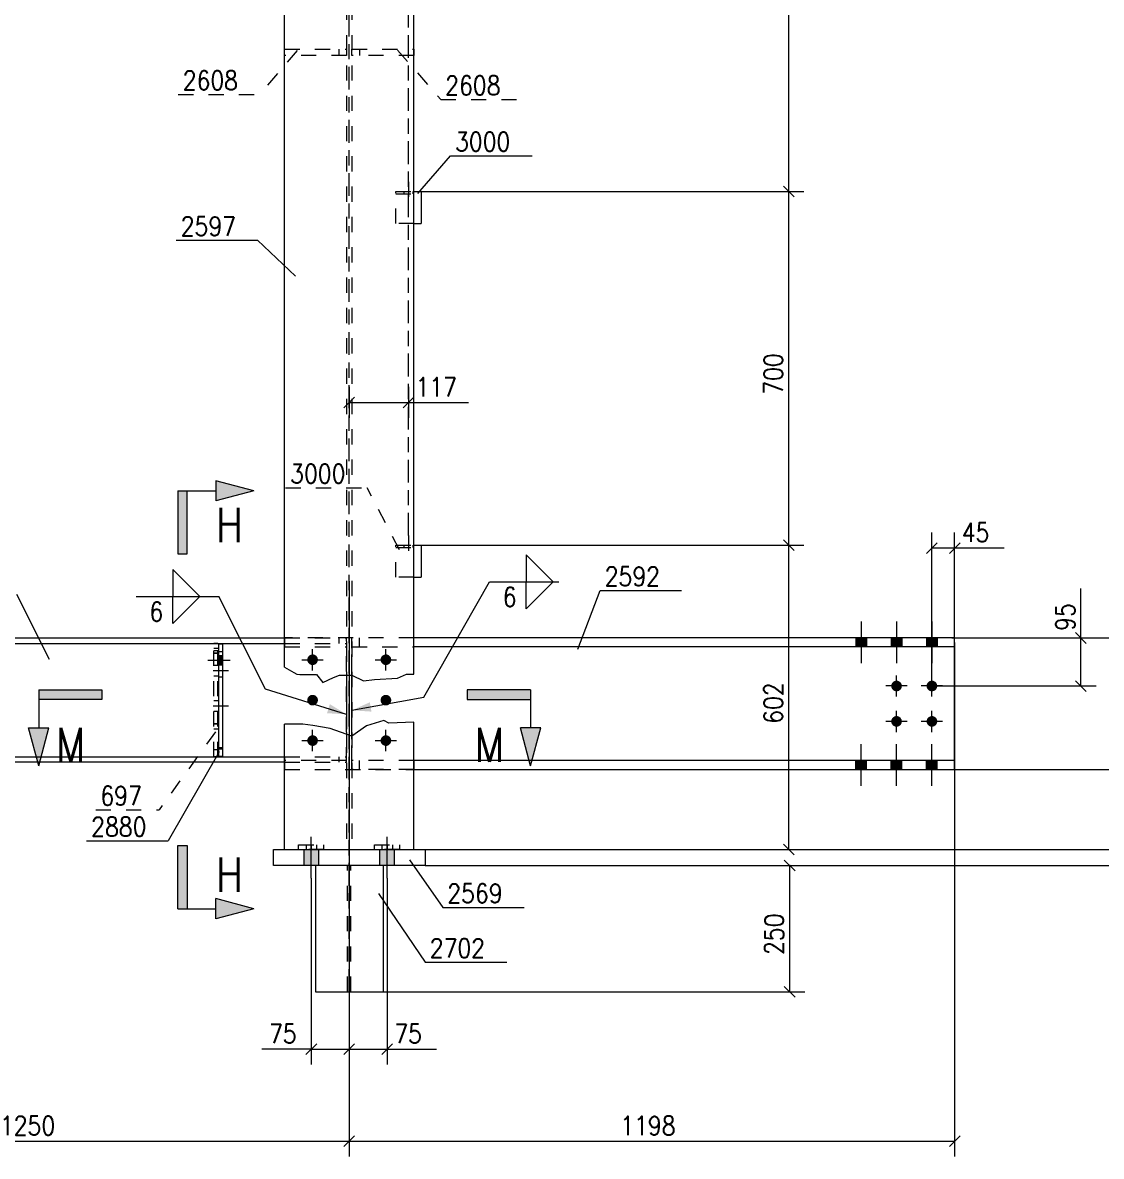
# Model space of a CAD drawing. Header units: millimetres. Extents: x 5 to 846, y 5 to 599.
# Drawn here: x 585.1 to 727.4, y 142.4 to 291.9 of the extents above; entities that cross this region are included whole.
import ezdxf

# ---------------------------------------------------------------- set-up
doc = ezdxf.new("R2010")
doc.units = ezdxf.units.MM
for name, pattern in [('XKITLINE00', [0]), ('XKITLINE02', [4, 2, -2]), ('XKITLINE06', [7, 3, -1, 2, -1])]:
    doc.linetypes.add(name, pattern=pattern)
for name, color, linetype, lineweight in [('Corte', 7, 'Continuous', 0), ('Cota', 4, 'Continuous', 0), ('Marca da peça', 2, 'Continuous', 0), ('Objeto gráfico', 3, 'Continuous', 0), ('Parafuso', 3, 'Continuous', 0), ('Peça', 2, 'Continuous', 0), ('Solda', 1, 'Continuous', 0)]:
    doc.layers.add(name, color=color, linetype=linetype, lineweight=lineweight)
doc.styles.add('ROMANS', font='ROMANS__.TTF')
doc.styles.add('SIMPLEX', font='SIMPLEX_.TTF')

msp = doc.modelspace()

# ---------------------------------------------------------------- hatches: boundary and pattern name
at = {"layer": 'Corte'}
for points in [[(615.6, 230.15), (610.6, 228.81), (610.6, 231.49)], [(606.85, 221.82), (605.6, 221.82), (605.6, 230.15)], [(606.85, 230.15), (606.85, 221.82), (605.6, 230.15)], [(587.25, 202.64), (587.25, 203.89), (595.58, 203.89)], [(595.58, 202.64), (587.25, 202.64), (595.58, 203.89)], [(643.77, 202.64), (643.77, 203.89), (652.11, 203.89)], [(652.11, 202.64), (643.77, 202.64), (652.11, 203.89)], [(587.25, 193.89), (585.91, 198.89), (588.59, 198.89)], [(652.11, 193.89), (650.77, 198.89), (653.45, 198.89)], [(606.85, 175.02), (605.6, 175.02), (605.6, 183.36)], [(606.85, 183.36), (606.85, 175.02), (605.6, 183.36)], [(615.6, 175.02), (610.6, 173.68), (610.6, 176.36)]]:
    msp.add_hatch(color=6, dxfattribs=at).paths.add_polyline_path(points, flags=17)
at = {"layer": 'Parafuso'}
for points in [[(696.4, 210.74), (696.4, 209.59), (695, 209.59), (695, 210.74)], [(696.4, 210.74), (696.4, 209.59), (695, 209.59), (695, 210.74)], [(701.07, 210.74), (701.07, 209.59), (699.67, 209.59), (699.67, 210.74)], [(701.07, 210.74), (701.07, 209.59), (699.67, 209.59), (699.67, 210.74)], [(705.73, 210.74), (705.73, 209.59), (704.33, 209.59), (704.33, 210.74)], [(705.73, 210.74), (705.73, 209.59), (704.33, 209.59), (704.33, 210.74)], [(611.53, 207.21), (611, 207.21), (611, 208.41), (611.53, 208.41)], [(622.67, 207.91), (622.67, 207.94), (622.68, 207.98), (622.68, 208.01), (622.69, 208.04), (622.7, 208.08), (622.71, 208.11), (622.72, 208.14), (622.73, 208.17), (622.75, 208.2), (622.77, 208.23), (622.79, 208.26), (622.81, 208.29), (622.83, 208.32), (622.85, 208.34), (622.87, 208.37), (622.9, 208.39), (622.92, 208.41), (622.95, 208.44), (622.98, 208.46), (623.01, 208.47), (623.04, 208.49), (623.07, 208.51), (623.1, 208.52), (623.13, 208.53), (623.16, 208.54), (623.2, 208.55), (623.23, 208.56), (623.26, 208.57), (623.3, 208.57), (623.33, 208.57), (623.37, 208.57), (623.4, 208.57), (623.44, 208.57), (623.47, 208.57), (623.5, 208.56), (623.54, 208.55), (623.57, 208.54), (623.6, 208.53), (623.64, 208.52), (623.67, 208.51), (623.7, 208.49), (623.73, 208.47), (623.76, 208.46), (623.78, 208.44), (623.81, 208.41), (623.84, 208.39), (623.86, 208.37), (623.89, 208.34), (623.91, 208.32), (623.93, 208.29), (623.95, 208.26), (623.97, 208.23), (623.98, 208.2), (624, 208.17), (624.01, 208.14), (624.03, 208.11), (624.04, 208.08), (624.05, 208.04), (624.05, 208.01), (624.06, 207.98), (624.06, 207.94), (624.07, 207.91), (624.07, 207.87), (624.07, 207.84), (624.06, 207.81), (624.06, 207.77), (624.05, 207.74), (624.05, 207.7), (624.04, 207.67), (624.03, 207.64), (624.01, 207.61), (624, 207.57), (623.98, 207.54), (623.97, 207.51), (623.95, 207.48), (623.93, 207.46), (623.91, 207.43), (623.89, 207.4), (623.86, 207.38), (623.84, 207.36), (623.81, 207.33), (623.78, 207.31), (623.76, 207.29), (623.73, 207.27), (623.7, 207.26), (623.67, 207.24), (623.64, 207.23), (623.6, 207.21), (623.57, 207.2), (623.54, 207.19), (623.5, 207.19), (623.47, 207.18), (623.44, 207.18), (623.4, 207.17), (623.37, 207.17), (623.33, 207.17), (623.3, 207.18), (623.26, 207.18), (623.23, 207.19), (623.2, 207.19), (623.16, 207.2), (623.13, 207.21), (623.1, 207.23), (623.07, 207.24), (623.04, 207.26), (623.01, 207.27), (622.98, 207.29), (622.95, 207.31), (622.92, 207.33), (622.9, 207.36), (622.87, 207.38), (622.85, 207.4), (622.83, 207.43), (622.81, 207.46), (622.79, 207.48), (622.77, 207.51), (622.75, 207.54), (622.73, 207.57), (622.72, 207.61), (622.71, 207.64), (622.7, 207.67), (622.69, 207.7), (622.68, 207.74), (622.68, 207.77), (622.67, 207.81), (622.67, 207.84), (622.67, 207.87)], [(632.34, 207.91), (632.34, 207.94), (632.34, 207.98), (632.35, 208.01), (632.36, 208.04), (632.36, 208.08), (632.38, 208.11), (632.39, 208.14), (632.4, 208.17), (632.42, 208.2), (632.43, 208.23), (632.45, 208.26), (632.47, 208.29), (632.49, 208.32), (632.52, 208.34), (632.54, 208.37), (632.56, 208.39), (632.59, 208.41), (632.62, 208.44), (632.65, 208.46), (632.67, 208.47), (632.7, 208.49), (632.74, 208.51), (632.77, 208.52), (632.8, 208.53), (632.83, 208.54), (632.86, 208.55), (632.9, 208.56), (632.93, 208.57), (632.97, 208.57), (633, 208.57), (633.03, 208.57), (633.07, 208.57), (633.1, 208.57), (633.14, 208.57), (633.17, 208.56), (633.2, 208.55), (633.24, 208.54), (633.27, 208.53), (633.3, 208.52), (633.33, 208.51), (633.36, 208.49), (633.39, 208.47), (633.42, 208.46), (633.45, 208.44), (633.48, 208.41), (633.5, 208.39), (633.53, 208.37), (633.55, 208.34), (633.58, 208.32), (633.6, 208.29), (633.62, 208.26), (633.63, 208.23), (633.65, 208.2), (633.67, 208.17), (633.68, 208.14), (633.69, 208.11), (633.7, 208.08), (633.71, 208.04), (633.72, 208.01), (633.73, 207.98), (633.73, 207.94), (633.73, 207.91), (633.73, 207.87), (633.73, 207.84), (633.73, 207.81), (633.73, 207.77), (633.72, 207.74), (633.71, 207.7), (633.7, 207.67), (633.69, 207.64), (633.68, 207.61), (633.67, 207.57), (633.65, 207.54), (633.63, 207.51), (633.62, 207.48), (633.6, 207.46), (633.58, 207.43), (633.55, 207.4), (633.53, 207.38), (633.5, 207.36), (633.48, 207.33), (633.45, 207.31), (633.42, 207.29), (633.39, 207.27), (633.36, 207.26), (633.33, 207.24), (633.3, 207.23), (633.27, 207.21), (633.24, 207.2), (633.2, 207.19), (633.17, 207.19), (633.14, 207.18), (633.1, 207.18), (633.07, 207.17), (633.03, 207.17), (633, 207.17), (632.97, 207.18), (632.93, 207.18), (632.9, 207.19), (632.86, 207.19), (632.83, 207.2), (632.8, 207.21), (632.77, 207.23), (632.74, 207.24), (632.7, 207.26), (632.67, 207.27), (632.65, 207.29), (632.62, 207.31), (632.59, 207.33), (632.56, 207.36), (632.54, 207.38), (632.52, 207.4), (632.49, 207.43), (632.47, 207.46), (632.45, 207.48), (632.43, 207.51), (632.42, 207.54), (632.4, 207.57), (632.39, 207.61), (632.38, 207.64), (632.36, 207.67), (632.36, 207.7), (632.35, 207.74), (632.34, 207.77), (632.34, 207.81), (632.34, 207.84), (632.33, 207.87)], [(700.33, 203.71), (700.3, 203.71), (700.26, 203.71), (700.23, 203.72), (700.2, 203.73), (700.16, 203.74), (700.13, 203.75), (700.1, 203.76), (700.07, 203.77), (700.04, 203.79), (700.01, 203.81), (699.98, 203.83), (699.95, 203.84), (699.92, 203.87), (699.9, 203.89), (699.87, 203.91), (699.85, 203.94), (699.83, 203.96), (699.81, 203.99), (699.79, 204.02), (699.77, 204.05), (699.75, 204.08), (699.73, 204.11), (699.72, 204.14), (699.71, 204.17), (699.7, 204.2), (699.69, 204.24), (699.68, 204.27), (699.68, 204.3), (699.67, 204.34), (699.67, 204.37), (699.67, 204.41), (699.67, 204.44), (699.67, 204.48), (699.68, 204.51), (699.68, 204.54), (699.69, 204.58), (699.7, 204.61), (699.71, 204.64), (699.72, 204.68), (699.73, 204.71), (699.75, 204.74), (699.77, 204.77), (699.79, 204.8), (699.81, 204.82), (699.83, 204.85), (699.85, 204.88), (699.87, 204.9), (699.9, 204.93), (699.92, 204.95), (699.95, 204.97), (699.98, 204.99), (700.01, 205.01), (700.04, 205.02), (700.07, 205.04), (700.1, 205.05), (700.13, 205.07), (700.16, 205.08), (700.2, 205.09), (700.23, 205.09), (700.26, 205.1), (700.3, 205.1), (700.33, 205.11), (700.37, 205.11), (700.4, 205.11), (700.44, 205.1), (700.47, 205.1), (700.5, 205.09), (700.54, 205.09), (700.57, 205.08), (700.6, 205.07), (700.64, 205.05), (700.67, 205.04), (700.7, 205.02), (700.73, 205.01), (700.76, 204.99), (700.78, 204.97), (700.81, 204.95), (700.84, 204.93), (700.86, 204.9), (700.89, 204.88), (700.91, 204.85), (700.93, 204.82), (700.95, 204.8), (700.97, 204.77), (700.98, 204.74), (701, 204.71), (701.01, 204.68), (701.03, 204.64), (701.04, 204.61), (701.05, 204.58), (701.05, 204.54), (701.06, 204.51), (701.06, 204.48), (701.07, 204.44), (701.07, 204.41), (701.07, 204.37), (701.06, 204.34), (701.06, 204.3), (701.05, 204.27), (701.05, 204.24), (701.04, 204.2), (701.03, 204.17), (701.01, 204.14), (701, 204.11), (700.98, 204.08), (700.97, 204.05), (700.95, 204.02), (700.93, 203.99), (700.91, 203.96), (700.89, 203.94), (700.86, 203.91), (700.84, 203.89), (700.81, 203.87), (700.78, 203.84), (700.76, 203.83), (700.73, 203.81), (700.7, 203.79), (700.67, 203.77), (700.64, 203.76), (700.6, 203.75), (700.57, 203.74), (700.54, 203.73), (700.5, 203.72), (700.47, 203.71), (700.44, 203.71), (700.4, 203.71), (700.37, 203.71)], [(705, 203.71), (704.97, 203.71), (704.93, 203.71), (704.9, 203.72), (704.86, 203.73), (704.83, 203.74), (704.8, 203.75), (704.77, 203.76), (704.74, 203.77), (704.7, 203.79), (704.67, 203.81), (704.65, 203.83), (704.62, 203.84), (704.59, 203.87), (704.56, 203.89), (704.54, 203.91), (704.52, 203.94), (704.49, 203.96), (704.47, 203.99), (704.45, 204.02), (704.43, 204.05), (704.42, 204.08), (704.4, 204.11), (704.39, 204.14), (704.38, 204.17), (704.36, 204.2), (704.36, 204.24), (704.35, 204.27), (704.34, 204.3), (704.34, 204.34), (704.34, 204.37), (704.33, 204.41), (704.34, 204.44), (704.34, 204.48), (704.34, 204.51), (704.35, 204.54), (704.36, 204.58), (704.36, 204.61), (704.38, 204.64), (704.39, 204.68), (704.4, 204.71), (704.42, 204.74), (704.43, 204.77), (704.45, 204.8), (704.47, 204.82), (704.49, 204.85), (704.52, 204.88), (704.54, 204.9), (704.56, 204.93), (704.59, 204.95), (704.62, 204.97), (704.65, 204.99), (704.67, 205.01), (704.7, 205.02), (704.74, 205.04), (704.77, 205.05), (704.8, 205.07), (704.83, 205.08), (704.86, 205.09), (704.9, 205.09), (704.93, 205.1), (704.97, 205.1), (705, 205.11), (705.03, 205.11), (705.07, 205.11), (705.1, 205.1), (705.14, 205.1), (705.17, 205.09), (705.2, 205.09), (705.24, 205.08), (705.27, 205.07), (705.3, 205.05), (705.33, 205.04), (705.36, 205.02), (705.39, 205.01), (705.42, 204.99), (705.45, 204.97), (705.48, 204.95), (705.5, 204.93), (705.53, 204.9), (705.55, 204.88), (705.58, 204.85), (705.6, 204.82), (705.62, 204.8), (705.63, 204.77), (705.65, 204.74), (705.67, 204.71), (705.68, 204.68), (705.69, 204.64), (705.7, 204.61), (705.71, 204.58), (705.72, 204.54), (705.73, 204.51), (705.73, 204.48), (705.73, 204.44), (705.73, 204.41), (705.73, 204.37), (705.73, 204.34), (705.73, 204.3), (705.72, 204.27), (705.71, 204.24), (705.7, 204.2), (705.69, 204.17), (705.68, 204.14), (705.67, 204.11), (705.65, 204.08), (705.63, 204.05), (705.62, 204.02), (705.6, 203.99), (705.58, 203.96), (705.55, 203.94), (705.53, 203.91), (705.5, 203.89), (705.48, 203.87), (705.45, 203.84), (705.42, 203.83), (705.39, 203.81), (705.36, 203.79), (705.33, 203.77), (705.3, 203.76), (705.27, 203.75), (705.24, 203.74), (705.2, 203.73), (705.17, 203.72), (705.14, 203.71), (705.1, 203.71), (705.07, 203.71), (705.03, 203.71)], [(622.67, 202.57), (622.67, 202.61), (622.68, 202.64), (622.68, 202.68), (622.69, 202.71), (622.7, 202.74), (622.71, 202.78), (622.72, 202.81), (622.73, 202.84), (622.75, 202.87), (622.77, 202.9), (622.79, 202.93), (622.81, 202.96), (622.83, 202.98), (622.85, 203.01), (622.87, 203.04), (622.9, 203.06), (622.92, 203.08), (622.95, 203.1), (622.98, 203.12), (623.01, 203.14), (623.04, 203.16), (623.07, 203.17), (623.1, 203.19), (623.13, 203.2), (623.16, 203.21), (623.2, 203.22), (623.23, 203.23), (623.26, 203.23), (623.3, 203.24), (623.33, 203.24), (623.37, 203.24), (623.4, 203.24), (623.44, 203.24), (623.47, 203.23), (623.5, 203.23), (623.54, 203.22), (623.57, 203.21), (623.6, 203.2), (623.64, 203.19), (623.67, 203.17), (623.7, 203.16), (623.73, 203.14), (623.76, 203.12), (623.78, 203.1), (623.81, 203.08), (623.84, 203.06), (623.86, 203.04), (623.89, 203.01), (623.91, 202.98), (623.93, 202.96), (623.95, 202.93), (623.97, 202.9), (623.98, 202.87), (624, 202.84), (624.01, 202.81), (624.03, 202.78), (624.04, 202.74), (624.05, 202.71), (624.05, 202.68), (624.06, 202.64), (624.06, 202.61), (624.07, 202.57), (624.07, 202.54), (624.07, 202.51), (624.06, 202.47), (624.06, 202.44), (624.05, 202.4), (624.05, 202.37), (624.04, 202.34), (624.03, 202.3), (624.01, 202.27), (624, 202.24), (623.98, 202.21), (623.97, 202.18), (623.95, 202.15), (623.93, 202.12), (623.91, 202.1), (623.89, 202.07), (623.86, 202.05), (623.84, 202.02), (623.81, 202), (623.78, 201.98), (623.76, 201.96), (623.73, 201.94), (623.7, 201.92), (623.67, 201.91), (623.64, 201.89), (623.6, 201.88), (623.57, 201.87), (623.54, 201.86), (623.5, 201.85), (623.47, 201.85), (623.44, 201.84), (623.4, 201.84), (623.37, 201.84), (623.33, 201.84), (623.3, 201.84), (623.26, 201.85), (623.23, 201.85), (623.2, 201.86), (623.16, 201.87), (623.13, 201.88), (623.1, 201.89), (623.07, 201.91), (623.04, 201.92), (623.01, 201.94), (622.98, 201.96), (622.95, 201.98), (622.92, 202), (622.9, 202.02), (622.87, 202.05), (622.85, 202.07), (622.83, 202.1), (622.81, 202.12), (622.79, 202.15), (622.77, 202.18), (622.75, 202.21), (622.73, 202.24), (622.72, 202.27), (622.71, 202.3), (622.7, 202.34), (622.69, 202.37), (622.68, 202.4), (622.68, 202.44), (622.67, 202.47), (622.67, 202.51), (622.67, 202.54)], [(632.34, 202.57), (632.34, 202.61), (632.34, 202.64), (632.35, 202.68), (632.36, 202.71), (632.36, 202.74), (632.38, 202.78), (632.39, 202.81), (632.4, 202.84), (632.42, 202.87), (632.43, 202.9), (632.45, 202.93), (632.47, 202.96), (632.49, 202.98), (632.52, 203.01), (632.54, 203.04), (632.56, 203.06), (632.59, 203.08), (632.62, 203.1), (632.65, 203.12), (632.67, 203.14), (632.7, 203.16), (632.74, 203.17), (632.77, 203.19), (632.8, 203.2), (632.83, 203.21), (632.86, 203.22), (632.9, 203.23), (632.93, 203.23), (632.97, 203.24), (633, 203.24), (633.03, 203.24), (633.07, 203.24), (633.1, 203.24), (633.14, 203.23), (633.17, 203.23), (633.2, 203.22), (633.24, 203.21), (633.27, 203.2), (633.3, 203.19), (633.33, 203.17), (633.36, 203.16), (633.39, 203.14), (633.42, 203.12), (633.45, 203.1), (633.48, 203.08), (633.5, 203.06), (633.53, 203.04), (633.55, 203.01), (633.58, 202.98), (633.6, 202.96), (633.62, 202.93), (633.63, 202.9), (633.65, 202.87), (633.67, 202.84), (633.68, 202.81), (633.69, 202.78), (633.7, 202.74), (633.71, 202.71), (633.72, 202.68), (633.73, 202.64), (633.73, 202.61), (633.73, 202.57), (633.73, 202.54), (633.73, 202.51), (633.73, 202.47), (633.73, 202.44), (633.72, 202.4), (633.71, 202.37), (633.7, 202.34), (633.69, 202.3), (633.68, 202.27), (633.67, 202.24), (633.65, 202.21), (633.63, 202.18), (633.62, 202.15), (633.6, 202.12), (633.58, 202.1), (633.55, 202.07), (633.53, 202.05), (633.5, 202.02), (633.48, 202), (633.45, 201.98), (633.42, 201.96), (633.39, 201.94), (633.36, 201.92), (633.33, 201.91), (633.3, 201.89), (633.27, 201.88), (633.24, 201.87), (633.2, 201.86), (633.17, 201.85), (633.14, 201.85), (633.1, 201.84), (633.07, 201.84), (633.03, 201.84), (633, 201.84), (632.97, 201.84), (632.93, 201.85), (632.9, 201.85), (632.86, 201.86), (632.83, 201.87), (632.8, 201.88), (632.77, 201.89), (632.74, 201.91), (632.7, 201.92), (632.67, 201.94), (632.65, 201.96), (632.62, 201.98), (632.59, 202), (632.56, 202.02), (632.54, 202.05), (632.52, 202.07), (632.49, 202.1), (632.47, 202.12), (632.45, 202.15), (632.43, 202.18), (632.42, 202.21), (632.4, 202.24), (632.39, 202.27), (632.38, 202.3), (632.36, 202.34), (632.36, 202.37), (632.35, 202.4), (632.34, 202.44), (632.34, 202.47), (632.34, 202.51), (632.33, 202.54)], [(700.33, 199.04), (700.3, 199.04), (700.26, 199.05), (700.23, 199.05), (700.2, 199.06), (700.16, 199.07), (700.13, 199.08), (700.1, 199.09), (700.07, 199.11), (700.04, 199.12), (700.01, 199.14), (699.98, 199.16), (699.95, 199.18), (699.92, 199.2), (699.9, 199.22), (699.87, 199.25), (699.85, 199.27), (699.83, 199.3), (699.81, 199.32), (699.79, 199.35), (699.77, 199.38), (699.75, 199.41), (699.73, 199.44), (699.72, 199.47), (699.71, 199.5), (699.7, 199.54), (699.69, 199.57), (699.68, 199.6), (699.68, 199.64), (699.67, 199.67), (699.67, 199.71), (699.67, 199.74), (699.67, 199.77), (699.67, 199.81), (699.68, 199.84), (699.68, 199.88), (699.69, 199.91), (699.7, 199.94), (699.71, 199.98), (699.72, 200.01), (699.73, 200.04), (699.75, 200.07), (699.77, 200.1), (699.79, 200.13), (699.81, 200.16), (699.83, 200.18), (699.85, 200.21), (699.87, 200.24), (699.9, 200.26), (699.92, 200.28), (699.95, 200.3), (699.98, 200.32), (700.01, 200.34), (700.04, 200.36), (700.07, 200.37), (700.1, 200.39), (700.13, 200.4), (700.16, 200.41), (700.2, 200.42), (700.23, 200.43), (700.26, 200.43), (700.3, 200.44), (700.33, 200.44), (700.37, 200.44), (700.4, 200.44), (700.44, 200.44), (700.47, 200.43), (700.5, 200.43), (700.54, 200.42), (700.57, 200.41), (700.6, 200.4), (700.64, 200.39), (700.67, 200.37), (700.7, 200.36), (700.73, 200.34), (700.76, 200.32), (700.78, 200.3), (700.81, 200.28), (700.84, 200.26), (700.86, 200.24), (700.89, 200.21), (700.91, 200.18), (700.93, 200.16), (700.95, 200.13), (700.97, 200.1), (700.98, 200.07), (701, 200.04), (701.01, 200.01), (701.03, 199.98), (701.04, 199.94), (701.05, 199.91), (701.05, 199.88), (701.06, 199.84), (701.06, 199.81), (701.07, 199.77), (701.07, 199.74), (701.07, 199.71), (701.06, 199.67), (701.06, 199.64), (701.05, 199.6), (701.05, 199.57), (701.04, 199.54), (701.03, 199.5), (701.01, 199.47), (701, 199.44), (700.98, 199.41), (700.97, 199.38), (700.95, 199.35), (700.93, 199.32), (700.91, 199.3), (700.89, 199.27), (700.86, 199.25), (700.84, 199.22), (700.81, 199.2), (700.78, 199.18), (700.76, 199.16), (700.73, 199.14), (700.7, 199.12), (700.67, 199.11), (700.64, 199.09), (700.6, 199.08), (700.57, 199.07), (700.54, 199.06), (700.5, 199.05), (700.47, 199.05), (700.44, 199.04), (700.4, 199.04), (700.37, 199.04)], [(705, 199.04), (704.97, 199.04), (704.93, 199.05), (704.9, 199.05), (704.86, 199.06), (704.83, 199.07), (704.8, 199.08), (704.77, 199.09), (704.74, 199.11), (704.7, 199.12), (704.67, 199.14), (704.65, 199.16), (704.62, 199.18), (704.59, 199.2), (704.56, 199.22), (704.54, 199.25), (704.52, 199.27), (704.49, 199.3), (704.47, 199.32), (704.45, 199.35), (704.43, 199.38), (704.42, 199.41), (704.4, 199.44), (704.39, 199.47), (704.38, 199.5), (704.36, 199.54), (704.36, 199.57), (704.35, 199.6), (704.34, 199.64), (704.34, 199.67), (704.34, 199.71), (704.33, 199.74), (704.34, 199.77), (704.34, 199.81), (704.34, 199.84), (704.35, 199.88), (704.36, 199.91), (704.36, 199.94), (704.38, 199.98), (704.39, 200.01), (704.4, 200.04), (704.42, 200.07), (704.43, 200.1), (704.45, 200.13), (704.47, 200.16), (704.49, 200.18), (704.52, 200.21), (704.54, 200.24), (704.56, 200.26), (704.59, 200.28), (704.62, 200.3), (704.65, 200.32), (704.67, 200.34), (704.7, 200.36), (704.74, 200.37), (704.77, 200.39), (704.8, 200.4), (704.83, 200.41), (704.86, 200.42), (704.9, 200.43), (704.93, 200.43), (704.97, 200.44), (705, 200.44), (705.03, 200.44), (705.07, 200.44), (705.1, 200.44), (705.14, 200.43), (705.17, 200.43), (705.2, 200.42), (705.24, 200.41), (705.27, 200.4), (705.3, 200.39), (705.33, 200.37), (705.36, 200.36), (705.39, 200.34), (705.42, 200.32), (705.45, 200.3), (705.48, 200.28), (705.5, 200.26), (705.53, 200.24), (705.55, 200.21), (705.58, 200.18), (705.6, 200.16), (705.62, 200.13), (705.63, 200.1), (705.65, 200.07), (705.67, 200.04), (705.68, 200.01), (705.69, 199.98), (705.7, 199.94), (705.71, 199.91), (705.72, 199.88), (705.73, 199.84), (705.73, 199.81), (705.73, 199.77), (705.73, 199.74), (705.73, 199.71), (705.73, 199.67), (705.73, 199.64), (705.72, 199.6), (705.71, 199.57), (705.7, 199.54), (705.69, 199.5), (705.68, 199.47), (705.67, 199.44), (705.65, 199.41), (705.63, 199.38), (705.62, 199.35), (705.6, 199.32), (705.58, 199.3), (705.55, 199.27), (705.53, 199.25), (705.5, 199.22), (705.48, 199.2), (705.45, 199.18), (705.42, 199.16), (705.39, 199.14), (705.36, 199.12), (705.33, 199.11), (705.3, 199.09), (705.27, 199.08), (705.24, 199.07), (705.2, 199.06), (705.17, 199.05), (705.14, 199.05), (705.1, 199.04), (705.07, 199.04), (705.03, 199.04)], [(622.67, 197.24), (622.67, 197.28), (622.68, 197.31), (622.68, 197.34), (622.69, 197.38), (622.7, 197.41), (622.71, 197.44), (622.72, 197.48), (622.73, 197.51), (622.75, 197.54), (622.77, 197.57), (622.79, 197.6), (622.81, 197.62), (622.83, 197.65), (622.85, 197.68), (622.87, 197.7), (622.9, 197.73), (622.92, 197.75), (622.95, 197.77), (622.98, 197.79), (623.01, 197.81), (623.04, 197.82), (623.07, 197.84), (623.1, 197.85), (623.13, 197.87), (623.16, 197.88), (623.2, 197.89), (623.23, 197.89), (623.26, 197.9), (623.3, 197.9), (623.33, 197.91), (623.37, 197.91), (623.4, 197.91), (623.44, 197.9), (623.47, 197.9), (623.5, 197.89), (623.54, 197.89), (623.57, 197.88), (623.6, 197.87), (623.64, 197.85), (623.67, 197.84), (623.7, 197.82), (623.73, 197.81), (623.76, 197.79), (623.78, 197.77), (623.81, 197.75), (623.84, 197.73), (623.86, 197.7), (623.89, 197.68), (623.91, 197.65), (623.93, 197.62), (623.95, 197.6), (623.97, 197.57), (623.98, 197.54), (624, 197.51), (624.01, 197.48), (624.03, 197.44), (624.04, 197.41), (624.05, 197.38), (624.05, 197.34), (624.06, 197.31), (624.06, 197.28), (624.07, 197.24), (624.07, 197.21), (624.07, 197.17), (624.06, 197.14), (624.06, 197.1), (624.05, 197.07), (624.05, 197.04), (624.04, 197), (624.03, 196.97), (624.01, 196.94), (624, 196.91), (623.98, 196.88), (623.97, 196.85), (623.95, 196.82), (623.93, 196.79), (623.91, 196.76), (623.89, 196.74), (623.86, 196.71), (623.84, 196.69), (623.81, 196.67), (623.78, 196.64), (623.76, 196.63), (623.73, 196.61), (623.7, 196.59), (623.67, 196.57), (623.64, 196.56), (623.6, 196.55), (623.57, 196.54), (623.54, 196.53), (623.5, 196.52), (623.47, 196.51), (623.44, 196.51), (623.4, 196.51), (623.37, 196.51), (623.33, 196.51), (623.3, 196.51), (623.26, 196.51), (623.23, 196.52), (623.2, 196.53), (623.16, 196.54), (623.13, 196.55), (623.1, 196.56), (623.07, 196.57), (623.04, 196.59), (623.01, 196.61), (622.98, 196.63), (622.95, 196.64), (622.92, 196.67), (622.9, 196.69), (622.87, 196.71), (622.85, 196.74), (622.83, 196.76), (622.81, 196.79), (622.79, 196.82), (622.77, 196.85), (622.75, 196.88), (622.73, 196.91), (622.72, 196.94), (622.71, 196.97), (622.7, 197), (622.69, 197.04), (622.68, 197.07), (622.68, 197.1), (622.67, 197.14), (622.67, 197.17), (622.67, 197.21)], [(632.34, 197.24), (632.34, 197.28), (632.34, 197.31), (632.35, 197.34), (632.36, 197.38), (632.36, 197.41), (632.38, 197.44), (632.39, 197.48), (632.4, 197.51), (632.42, 197.54), (632.43, 197.57), (632.45, 197.6), (632.47, 197.62), (632.49, 197.65), (632.52, 197.68), (632.54, 197.7), (632.56, 197.73), (632.59, 197.75), (632.62, 197.77), (632.65, 197.79), (632.67, 197.81), (632.7, 197.82), (632.74, 197.84), (632.77, 197.85), (632.8, 197.87), (632.83, 197.88), (632.86, 197.89), (632.9, 197.89), (632.93, 197.9), (632.97, 197.9), (633, 197.91), (633.03, 197.91), (633.07, 197.91), (633.1, 197.9), (633.14, 197.9), (633.17, 197.89), (633.2, 197.89), (633.24, 197.88), (633.27, 197.87), (633.3, 197.85), (633.33, 197.84), (633.36, 197.82), (633.39, 197.81), (633.42, 197.79), (633.45, 197.77), (633.48, 197.75), (633.5, 197.73), (633.53, 197.7), (633.55, 197.68), (633.58, 197.65), (633.6, 197.62), (633.62, 197.6), (633.63, 197.57), (633.65, 197.54), (633.67, 197.51), (633.68, 197.48), (633.69, 197.44), (633.7, 197.41), (633.71, 197.38), (633.72, 197.34), (633.73, 197.31), (633.73, 197.28), (633.73, 197.24), (633.73, 197.21), (633.73, 197.17), (633.73, 197.14), (633.73, 197.1), (633.72, 197.07), (633.71, 197.04), (633.7, 197), (633.69, 196.97), (633.68, 196.94), (633.67, 196.91), (633.65, 196.88), (633.63, 196.85), (633.62, 196.82), (633.6, 196.79), (633.58, 196.76), (633.55, 196.74), (633.53, 196.71), (633.5, 196.69), (633.48, 196.67), (633.45, 196.64), (633.42, 196.63), (633.39, 196.61), (633.36, 196.59), (633.33, 196.57), (633.3, 196.56), (633.27, 196.55), (633.24, 196.54), (633.2, 196.53), (633.17, 196.52), (633.14, 196.51), (633.1, 196.51), (633.07, 196.51), (633.03, 196.51), (633, 196.51), (632.97, 196.51), (632.93, 196.51), (632.9, 196.52), (632.86, 196.53), (632.83, 196.54), (632.8, 196.55), (632.77, 196.56), (632.74, 196.57), (632.7, 196.59), (632.67, 196.61), (632.65, 196.63), (632.62, 196.64), (632.59, 196.67), (632.56, 196.69), (632.54, 196.71), (632.52, 196.74), (632.49, 196.76), (632.47, 196.79), (632.45, 196.82), (632.43, 196.85), (632.42, 196.88), (632.4, 196.91), (632.39, 196.94), (632.38, 196.97), (632.36, 197), (632.36, 197.04), (632.35, 197.07), (632.34, 197.1), (632.34, 197.14), (632.34, 197.17), (632.33, 197.21)], [(696.4, 194.56), (696.4, 193.41), (695, 193.41), (695, 194.56)], [(696.4, 194.56), (696.4, 193.41), (695, 193.41), (695, 194.56)], [(701.07, 194.56), (701.07, 193.41), (699.67, 193.41), (699.67, 194.56)], [(701.07, 194.56), (701.07, 193.41), (699.67, 193.41), (699.67, 194.56)], [(705.73, 194.56), (705.73, 193.41), (704.33, 193.41), (704.33, 194.56)], [(705.73, 194.56), (705.73, 193.41), (704.33, 193.41), (704.33, 194.56)], [(622.24, 180.74), (622.24, 182.84), (624.17, 182.84), (624.17, 180.74)], [(622.24, 180.74), (622.24, 182.84), (624.17, 182.84), (624.17, 180.74)], [(632.24, 180.74), (632.24, 182.84), (634.17, 182.84), (634.17, 180.74)], [(632.24, 180.74), (632.24, 182.84), (634.17, 182.84), (634.17, 180.74)]]:
    msp.add_hatch(color=7, dxfattribs=at).paths.add_polyline_path(points, flags=17)
at = {"layer": 'Solda'}
for points in [[(627.84, 200.67), (625.27, 200.82), (625.64, 202.01)], [(628.56, 201.2), (630.91, 202.26), (631.13, 201.03)]]:
    msp.add_hatch(color=7, dxfattribs=at).paths.add_polyline_path(points, flags=17)

# ---------------------------------------------------------------- linework, layer by layer
at = {"layer": 'Corte', "color": 6, "linetype": 'XKITLINE00', "lineweight": 0}
for p, q in [((615.6, 230.15), (610.6, 231.49)), ((610.6, 231.49), (610.6, 228.81)), ((605.6, 230.15), (610.6, 230.15)), ((605.6, 230.15), (605.6, 221.82)), ((606.85, 221.82), (606.85, 230.15)), ((615.6, 230.15), (610.6, 228.81)), ((605.6, 221.82), (606.85, 221.82)), ((587.25, 203.89), (595.58, 203.89)), ((587.25, 203.89), (587.25, 198.89)), ((595.58, 203.89), (595.58, 202.64)), ((652.11, 203.89), (643.77, 203.89)), ((643.77, 203.89), (643.77, 202.64)), ((652.11, 203.89), (652.11, 198.89)), ((595.58, 202.64), (587.25, 202.64)), ((643.77, 202.64), (652.11, 202.64)), ((585.91, 198.89), (588.59, 198.89)), ((587.25, 193.89), (585.91, 198.89)), ((587.25, 193.89), (588.59, 198.89)), ((653.45, 198.89), (650.77, 198.89)), ((652.11, 193.89), (650.77, 198.89)), ((652.11, 193.89), (653.45, 198.89)), ((605.6, 175.02), (605.6, 183.36)), ((605.6, 183.36), (606.85, 183.36)), ((606.85, 183.36), (606.85, 175.02)), ((605.6, 175.02), (610.6, 175.02)), ((615.6, 175.02), (610.6, 176.36)), ((610.6, 173.68), (610.6, 176.36)), ((615.6, 175.02), (610.6, 173.68))]:
    msp.add_line(p, q, dxfattribs=at)
at = {"layer": 'Cota', "color": 7, "linetype": 'XKITLINE00', "lineweight": 0}
for p, q in [((686.16, 269.65), (686.16, 339.65)), ((637.67, 269.65), (688.16, 269.65)), ((637.67, 269.65), (688.16, 269.65)), ((685.46, 270.35), (686.87, 268.94)), ((685.46, 270.35), (686.87, 268.94)), ((686.16, 222.98), (686.16, 269.65)), ((628.2, 243.86), (628.2, 239.8)), ((636, 243.86), (636, 239.8)), ((628.91, 242.51), (627.49, 241.09)), ((636.71, 242.51), (635.29, 241.09)), ((628.2, 241.8), (636, 241.8)), ((636, 241.8), (643.91, 241.8)), ((636, 241.8), (643.91, 241.8)), ((705.03, 204.41), (705.03, 224.66)), ((708.03, 210.16), (708.03, 224.66)), ((637.67, 222.98), (688.16, 222.98)), ((637.67, 222.98), (688.16, 222.98)), ((685.46, 223.69), (686.87, 222.27)), ((685.46, 223.69), (686.87, 222.27)), ((686.16, 182.84), (686.16, 222.98)), ((705.74, 223.31), (704.33, 221.9)), ((708.74, 223.31), (707.33, 221.9)), ((705.03, 222.61), (708.03, 222.61)), ((708.03, 222.61), (714.55, 222.61)), ((708.03, 222.61), (714.55, 222.61)), ((628.2, 218.25), (628.2, 142.37)), ((628.2, 218.25), (628.2, 142.37)), ((724.67, 210.74), (724.67, 217.26)), ((724.67, 210.74), (724.67, 217.26)), ((723.96, 211.45), (725.37, 210.03)), ((707.66, 210.74), (745.55, 210.74)), ((707.66, 210.74), (745.55, 210.74)), ((708.03, 210.74), (736.67, 210.74)), ((708.03, 210.74), (726.67, 210.74)), ((708.03, 210.16), (708.03, 142.37)), ((724.67, 204.41), (724.67, 210.74)), ((723.96, 205.11), (725.37, 203.7)), ((705.03, 204.41), (726.67, 204.41)), ((708.03, 193.41), (736.67, 193.41)), ((638.2, 182.84), (753.24, 182.84)), ((638.2, 182.84), (745.55, 182.84)), ((638.2, 182.84), (688.16, 182.84)), ((638.2, 182.84), (753.24, 182.84)), ((685.46, 183.55), (686.87, 182.13)), ((685.57, 181.45), (686.99, 180.03)), ((638.2, 180.74), (753.24, 180.74)), ((638.2, 180.74), (688.28, 180.74)), ((686.28, 164.07), (686.28, 180.74)), ((623.2, 179.07), (623.2, 154.5)), ((633.2, 179.07), (633.2, 154.5)), ((685.57, 164.78), (686.99, 163.37)), ((628.2, 164.07), (628.2, 154.5)), ((628.2, 164.07), (628.2, 154.5)), ((632.67, 164.07), (688.28, 164.07)), ((623.91, 157.21), (622.49, 155.79)), ((628.91, 157.21), (627.49, 155.79)), ((628.91, 157.21), (627.49, 155.79)), ((633.91, 157.21), (632.49, 155.79)), ((623.2, 156.5), (616.68, 156.5)), ((623.2, 156.5), (616.68, 156.5)), ((623.2, 156.5), (628.2, 156.5)), ((628.2, 156.5), (633.2, 156.5)), ((633.2, 156.5), (639.72, 156.5)), ((633.2, 156.5), (639.72, 156.5)), ((628.91, 145.08), (627.49, 143.67)), ((628.91, 145.08), (627.49, 143.67)), ((708.74, 145.08), (707.33, 143.67)), ((544.87, 144.37), (628.2, 144.37)), ((628.2, 144.37), (708.03, 144.37))]:
    msp.add_line(p, q, dxfattribs=at)
at = {"layer": 'Cota', "color": 3}
for p in [(686.16, 269.65), (686.16, 269.65), (628.2, 241.8), (636, 241.8), (686.16, 222.98), (686.16, 222.98), (705.03, 222.61), (708.03, 222.61), (724.67, 210.74), (724.67, 204.41), (686.16, 182.84), (686.28, 180.74), (686.28, 164.07), (623.2, 156.5), (628.2, 156.5), (628.2, 156.5), (633.2, 156.5), (628.2, 144.37), (628.2, 144.37), (708.03, 144.37)]:
    msp.add_point(p, dxfattribs=at)
at = {"layer": 'Marca da peça', "color": 7, "linetype": 'XKITLINE02', "lineweight": 0}
for p, q in [((621.32, 288.22), (616.39, 282.44)), ((634.57, 288.28), (640.26, 281.77)), ((605.65, 282.44), (616.39, 282.44)), ((640.26, 281.77), (651, 281.77)), ((619.81, 230.56), (630.55, 230.56)), ((634.82, 222.37), (630.55, 230.56)), ((610.55, 198.37), (603.13, 188.08)), ((594.78, 188.08), (603.13, 188.08))]:
    msp.add_line(p, q, dxfattribs=at)
at = {"layer": 'Marca da peça', "color": 7, "linetype": 'XKITLINE00', "lineweight": 0}
for p, q in [((637.24, 269.36), (641.56, 274.35)), ((641.56, 274.35), (652.3, 274.35)), ((605.38, 263.2), (616.12, 263.2)), ((621.11, 258.47), (616.12, 263.2)), ((658.35, 209.26), (661.29, 217.01)), ((661.29, 217.01), (672.03, 217.01)), ((588.68, 207.92), (584.37, 216.48)), ((611.05, 195.73), (604.31, 183.99)), ((593.57, 183.99), (604.31, 183.99)), ((636.15, 181.48), (640.53, 175.21)), ((632.06, 177.04), (638.22, 167.98)), ((640.53, 175.21), (651.27, 175.21)), ((638.22, 167.98), (648.96, 167.98))]:
    msp.add_line(p, q, dxfattribs=at)
at = {"layer": 'Objeto gráfico', "color": 7, "linetype": 'XKITLINE06', "lineweight": 0}
for p, q in [((628.2, 164.07), (628.2, 362.27)), ((636, 224.25), (636, 340.92))]:
    msp.add_line(p, q, dxfattribs=at)
at = {"layer": 'Objeto gráfico', "color": 4, "linetype": 'XKITLINE00', "lineweight": 0}
for p, q in [((619.67, 206.89), (620.9, 206.17)), ((620.9, 206.17), (621.3, 205.97)), ((621.3, 205.97), (621.7, 205.94)), ((621.7, 205.94), (623.87, 205.92)), ((623.87, 205.92), (624.72, 204.87)), ((624.72, 204.87), (626.14, 205.53)), ((626.14, 205.53), (626.91, 205.85)), ((626.91, 205.85), (628.54, 205.85)), ((627.85, 206.11), (627.85, 198.71)), ((628.54, 205.85), (630.1, 205.09)), ((628.56, 197.77), (628.56, 205.84)), ((630.1, 205.09), (631.54, 205.26)), ((631.54, 205.26), (634.57, 205.44)), ((634.57, 205.44), (635.75, 205.99)), ((635.75, 205.99), (636.71, 205.99)), ((622.08, 199.39), (619.67, 199.39)), ((623.39, 199.19), (622.08, 199.39)), ((625.67, 198.81), (623.39, 199.19)), ((630.48, 199.15), (628.56, 197.77)), ((632.75, 199.85), (630.48, 199.15)), ((633.4, 199.5), (632.75, 199.85)), ((636.73, 199.65), (633.4, 199.5)), ((628.56, 197.77), (625.67, 198.81))]:
    msp.add_line(p, q, dxfattribs=at)
at = {"layer": 'Parafuso', "color": 7, "linetype": 'XKITLINE02', "lineweight": 0}
for p, q in [((636, 270.92), (636, 268.38)), ((635.4, 269.65), (635.4, 269.33)), ((636.6, 269.65), (636.6, 269.33)), ((635.4, 222.98), (635.4, 222.66)), ((636, 224.25), (636, 221.71)), ((636.6, 222.98), (636.6, 222.66)), ((612.27, 206.41), (609.31, 206.41)), ((610.87, 207.11), (610.33, 207.11)), ((610.87, 205.71), (610.33, 205.71)), ((610.87, 202.44), (610.33, 202.44)), ((612.27, 201.74), (609.31, 201.74)), ((610.87, 201.04), (610.33, 201.04)), ((622.5, 183.47), (622.5, 182.84)), ((622.5, 183.47), (622.5, 182.84)), ((623.2, 183.47), (623.2, 182.84)), ((623.2, 183.47), (623.2, 182.84)), ((623.9, 183.47), (623.9, 182.84)), ((623.9, 183.47), (623.9, 182.84)), ((632.5, 183.47), (632.5, 182.84)), ((632.5, 183.47), (632.5, 182.84)), ((633.2, 183.47), (633.2, 182.84)), ((633.2, 183.47), (633.2, 182.84)), ((633.9, 183.47), (633.9, 182.84)), ((633.9, 183.47), (633.9, 182.84))]:
    msp.add_line(p, q, dxfattribs=at)
at = {"layer": 'Parafuso', "color": 7, "linetype": 'XKITLINE00', "lineweight": 0}
for p, q in [((695.7, 212.91), (695.7, 207.41)), ((695.7, 212.91), (695.7, 207.41)), ((700.37, 212.91), (700.37, 207.41)), ((700.37, 212.91), (700.37, 207.41)), ((705.03, 212.91), (705.03, 207.41)), ((705.03, 212.91), (705.03, 207.41)), ((695, 210.74), (695, 209.59)), ((695, 210.74), (695, 209.59)), ((696.4, 210.74), (696.4, 209.59)), ((696.4, 210.74), (696.4, 209.59)), ((699.67, 210.74), (699.67, 209.59)), ((699.67, 210.74), (699.67, 209.59)), ((701.07, 210.74), (701.07, 209.59)), ((701.07, 210.74), (701.07, 209.59)), ((704.33, 210.74), (704.33, 209.59)), ((704.33, 210.74), (704.33, 209.59)), ((705.73, 210.74), (705.73, 209.59)), ((705.73, 210.74), (705.73, 209.59)), ((611, 208.41), (611.53, 208.41)), ((621.97, 207.87), (624.77, 207.87)), ((623.37, 206.47), (623.37, 209.27)), ((631.63, 207.87), (634.43, 207.87)), ((633.03, 206.47), (633.03, 209.27)), ((609.54, 207.81), (612.5, 207.81)), ((611, 207.21), (611.53, 207.21)), ((700.37, 203.01), (700.37, 205.81)), ((705.03, 203.01), (705.03, 205.81)), ((701.77, 204.41), (698.97, 204.41)), ((706.43, 204.41), (703.63, 204.41)), ((700.37, 198.34), (700.37, 201.14)), ((705.03, 198.34), (705.03, 201.14)), ((701.77, 199.74), (698.97, 199.74)), ((706.43, 199.74), (703.63, 199.74)), ((623.37, 195.81), (623.37, 198.61)), ((633.03, 195.81), (633.03, 198.61)), ((621.97, 197.21), (624.77, 197.21)), ((631.63, 197.21), (634.43, 197.21)), ((695.7, 191.23), (695.7, 196.73)), ((695.7, 191.23), (695.7, 196.73)), ((700.37, 191.23), (700.37, 196.73)), ((700.37, 191.23), (700.37, 196.73)), ((705.03, 191.23), (705.03, 196.73)), ((705.03, 191.23), (705.03, 196.73)), ((695, 193.41), (695, 194.56)), ((695, 193.41), (695, 194.56)), ((696.4, 193.41), (696.4, 194.56)), ((696.4, 193.41), (696.4, 194.56)), ((699.67, 193.41), (699.67, 194.56)), ((699.67, 193.41), (699.67, 194.56)), ((701.07, 193.41), (701.07, 194.56)), ((701.07, 193.41), (701.07, 194.56)), ((704.33, 193.41), (704.33, 194.56)), ((704.33, 193.41), (704.33, 194.56)), ((705.73, 193.41), (705.73, 194.56)), ((705.73, 193.41), (705.73, 194.56)), ((623.2, 179.07), (623.2, 184.51)), ((623.2, 179.07), (623.2, 184.51)), ((633.2, 179.07), (633.2, 184.51)), ((633.2, 179.07), (633.2, 184.51)), ((622.24, 180.74), (622.24, 182.84)), ((622.24, 180.74), (622.24, 182.84)), ((624.17, 180.74), (624.17, 182.84)), ((624.17, 180.74), (624.17, 182.84)), ((632.24, 180.74), (632.24, 182.84)), ((632.24, 180.74), (632.24, 182.84)), ((634.17, 180.74), (634.17, 182.84)), ((634.17, 180.74), (634.17, 182.84))]:
    msp.add_line(p, q, dxfattribs=at)
at = {"layer": 'Peça', "color": 4, "linetype": 'XKITLINE00', "lineweight": 0}
for p, q in [((619.67, 206.89), (619.67, 362.27)), ((636.73, 205.98), (636.73, 348.29)), ((636.73, 269.65), (637.67, 269.65)), ((637.67, 269.65), (637.67, 265.41)), ((636.73, 265.41), (637.67, 265.41)), ((636.73, 222.98), (637.67, 222.98)), ((637.67, 222.98), (637.67, 218.75)), ((636.73, 218.75), (637.67, 218.75)), ((537.53, 210.74), (619.67, 210.74)), ((537.53, 210.03), (619.67, 210.03)), ((611, 209.96), (611, 209.96)), ((611, 196.3), (611, 209.96)), ((611, 209.96), (611.53, 209.96)), ((611.53, 209.96), (611.53, 209.96)), ((611.53, 196.3), (611.53, 209.96)), ((708.03, 210.74), (636.73, 210.74)), ((708.03, 209.59), (636.73, 209.59)), ((708.03, 193.41), (708.03, 210.74)), ((611, 205.63), (611.53, 205.63)), ((619.67, 182.84), (619.67, 199.38)), ((636.73, 182.84), (636.73, 199.65)), ((611, 195.12), (611, 196.3)), ((611, 196.3), (611.53, 196.3)), ((611.53, 195.12), (611.53, 196.3)), ((537.53, 195.05), (619.67, 195.05)), ((611, 195.12), (611.53, 195.12)), ((708.03, 194.56), (636.73, 194.56)), ((619.67, 194.34), (537.53, 194.34)), ((636.73, 193.41), (708.03, 193.41)), ((618.2, 180.74), (618.2, 182.84)), ((618.2, 182.84), (638.2, 182.84)), ((638.2, 182.84), (638.2, 180.74)), ((638.2, 180.74), (618.2, 180.74)), ((623.73, 180.74), (623.73, 164.07)), ((632.67, 180.74), (632.67, 164.07)), ((623.73, 164.07), (632.67, 164.07))]:
    msp.add_line(p, q, dxfattribs=at)
at = {"layer": 'Peça', "color": 7, "linetype": 'XKITLINE02', "lineweight": 0}
for p, q in [((627.84, 362.27), (627.84, 182.84)), ((628.56, 362.27), (628.56, 182.84)), ((619.67, 288.4), (627.84, 288.4)), ((619.67, 287.57), (619.67, 288.4)), ((627.84, 287.57), (619.67, 287.57)), ((626.84, 288.4), (626.84, 287.57)), ((627.84, 288.4), (627.84, 287.57)), ((628.56, 288.4), (636.73, 288.4)), ((628.56, 287.57), (628.56, 288.4)), ((636.73, 287.57), (628.56, 287.57)), ((629.56, 288.4), (629.56, 287.57)), ((636.73, 288.4), (636.73, 287.57)), ((634.34, 269.65), (636.73, 269.65)), ((634.34, 265.41), (634.34, 269.65)), ((634.34, 269.33), (637.67, 269.33)), ((636.73, 265.41), (634.34, 265.41)), ((634.34, 222.98), (636.73, 222.98)), ((634.34, 218.75), (634.34, 222.98)), ((634.34, 222.66), (637.67, 222.66)), ((636.73, 218.75), (634.34, 218.75)), ((610.33, 195.05), (610.33, 210.03)), ((610.87, 210.03), (610.33, 210.03)), ((610.33, 210.03), (610.87, 210.03)), ((610.33, 209.41), (610.87, 209.41)), ((610.87, 195.05), (610.87, 210.03)), ((611, 209.96), (611, 209.96)), ((611, 209.96), (611.53, 209.96)), ((611.53, 209.96), (611.53, 209.96)), ((619.67, 210.74), (619.67, 210.03)), ((619.67, 210.74), (627.85, 210.74)), ((636.73, 210.74), (619.67, 210.74)), ((619.67, 210.74), (619.67, 209.59)), ((619.67, 210.03), (627.85, 210.03)), ((619.67, 209.59), (627.84, 209.59)), ((626.85, 210.03), (626.85, 210.74)), ((627.84, 209.59), (627.84, 194.56)), ((627.85, 194.34), (627.85, 210.74)), ((628.55, 193.41), (628.55, 210.74)), ((636.73, 210.74), (628.55, 210.74)), ((628.55, 209.59), (636.73, 209.59)), ((628.56, 194.56), (628.56, 209.59)), ((628.56, 209.59), (636.73, 209.59)), ((629.55, 209.59), (629.55, 210.74)), ((636.73, 209.59), (636.73, 210.74)), ((636.73, 209.59), (636.73, 210.74)), ((610.87, 209.03), (610.33, 209.03)), ((610.87, 208.74), (610.33, 208.74)), ((610.33, 208.74), (610.87, 208.74)), ((611, 208.96), (611.53, 208.96)), ((610.87, 199.41), (610.33, 199.41)), ((610.33, 199.41), (610.87, 199.41)), ((610.33, 198.74), (610.87, 198.74)), ((610.33, 196.05), (610.87, 196.05)), ((611, 196.12), (611.53, 196.12)), ((610.87, 195.05), (610.33, 195.05)), ((611.53, 195.12), (611, 195.12)), ((619.67, 195.05), (619.67, 194.34)), ((619.67, 195.05), (627.85, 195.05)), ((627.84, 194.56), (619.67, 194.56)), ((619.67, 194.56), (619.67, 193.41)), ((626.85, 194.34), (626.85, 195.05)), ((636.73, 194.56), (628.55, 194.56)), ((636.73, 194.56), (628.56, 194.56)), ((629.55, 193.41), (629.55, 194.56)), ((636.73, 194.56), (636.73, 193.41)), ((636.73, 193.41), (636.73, 194.56)), ((619.67, 194.34), (627.85, 194.34)), ((619.67, 193.41), (636.73, 193.41)), ((636.73, 193.41), (628.55, 193.41)), ((619.67, 182.84), (636.73, 182.84)), ((621.53, 182.84), (621.53, 183.47)), ((621.53, 183.47), (621.59, 183.47)), ((621.53, 183.47), (624.87, 183.47)), ((621.53, 182.84), (621.53, 183.47)), ((621.53, 183.47), (621.59, 183.47)), ((621.53, 183.47), (624.87, 183.47)), ((624.87, 182.84), (621.53, 182.84)), ((624.87, 182.84), (621.53, 182.84)), ((623.2, 182.84), (623.2, 183.47)), ((623.2, 182.84), (623.2, 183.47)), ((624.87, 182.84), (624.87, 183.47)), ((624.87, 182.84), (624.87, 183.47)), ((631.53, 182.84), (631.53, 183.47)), ((631.53, 183.47), (631.59, 183.47)), ((631.53, 183.47), (634.87, 183.47)), ((631.53, 182.84), (631.53, 183.47)), ((631.53, 183.47), (631.59, 183.47)), ((631.53, 183.47), (634.87, 183.47)), ((634.87, 182.84), (631.53, 182.84)), ((634.87, 182.84), (631.53, 182.84)), ((633.2, 182.84), (633.2, 183.47)), ((633.2, 182.84), (633.2, 183.47)), ((634.87, 182.84), (634.87, 183.47)), ((634.87, 182.84), (634.87, 183.47)), ((632.67, 180.74), (623.73, 180.74)), ((627.99, 164.07), (627.99, 180.74)), ((628.41, 164.07), (628.41, 180.74))]:
    msp.add_line(p, q, dxfattribs=at)
at = {"layer": 'Solda', "color": 3, "linetype": 'XKITLINE00', "lineweight": 0}
for p, q in [((655.11, 218.16), (651.54, 221.73)), ((651.54, 221.73), (651.54, 218.16)), ((608.52, 216.22), (604.95, 219.79)), ((604.95, 219.79), (604.95, 216.22)), ((651.54, 218.16), (655.11, 218.16)), ((651.54, 218.16), (655.11, 218.16)), ((655.11, 218.16), (651.54, 214.59)), ((651.54, 214.59), (651.54, 218.16)), ((604.95, 216.22), (608.52, 216.22)), ((604.95, 216.22), (608.52, 216.22)), ((608.52, 216.22), (604.95, 212.65)), ((604.95, 212.65), (604.95, 216.22))]:
    msp.add_line(p, q, dxfattribs=at)
at = {"layer": 'Solda', "color": 7, "linetype": 'XKITLINE00', "lineweight": 0}
for p, q in [((638.03, 202.92), (646.69, 218.16)), ((646.69, 218.16), (655.82, 218.16)), ((600.1, 216.22), (610.99, 216.22)), ((617.17, 203.99), (610.99, 216.22)), ((627.84, 200.67), (617.17, 203.99)), ((628.56, 201.2), (638.03, 202.92))]:
    msp.add_line(p, q, dxfattribs=at)

# ---------------------------------------------------------------- texts
at = {"layer": 'Corte', "color": 4, "style": 'ROMANS', "width": 0.85}
for s, p in [('H', (610.6, 223.4)), ('M', (589.5, 194.39)), ('M', (644.72, 194.39)), ('H', (610.6, 177.27))]:
    msp.add_text(s, height=4.5, dxfattribs=at).set_placement(p)
at = {"layer": 'Cota', "color": 3, "style": 'SIMPLEX', "width": 0.85}
for s, p in [('700', (685.36, 242.83)), ('95', (723.87, 211.68)), ('602', (685.36, 199.43)), ('250', (685.48, 168.93))]:
    msp.add_text(s, height=2.5, rotation=90.0002, dxfattribs=at).set_placement(p)
for s, p in [('117', (636.94, 242.6)), ('45', (708.97, 223.41)), ('75', (617.62, 157.3)), ('75', (634.14, 157.3)), ('1250', (582.13, 145.17)), ('1198', (663.94, 145.17))]:
    msp.add_text(s, height=2.5, dxfattribs=at).set_placement(p)
at = {"layer": 'Marca da peça', "color": 4, "style": 'ROMANS', "width": 0.85}
for s, p in [('2608', (606.25, 283.04)), ('2608', (640.86, 282.37)), ('3000', (642.16, 274.95)), ('2597', (605.98, 263.8)), ('3000', (620.41, 231.16)), ('2592', (661.89, 217.61)), ('697', (595.38, 188.68)), ('2880', (594.17, 184.59)), ('2569', (641.13, 175.81)), ('2702', (638.82, 168.58))]:
    msp.add_text(s, height=2.5, dxfattribs=at).set_placement(p)
at = {"layer": 'Solda', "color": 3, "style": 'ROMANS', "width": 0.85}
for p in [(648.44, 214.91), (601.85, 212.97)]:
    msp.add_text('6', height=2.5, dxfattribs=at).set_placement(p)

doc.saveas('drawing.dxf')
